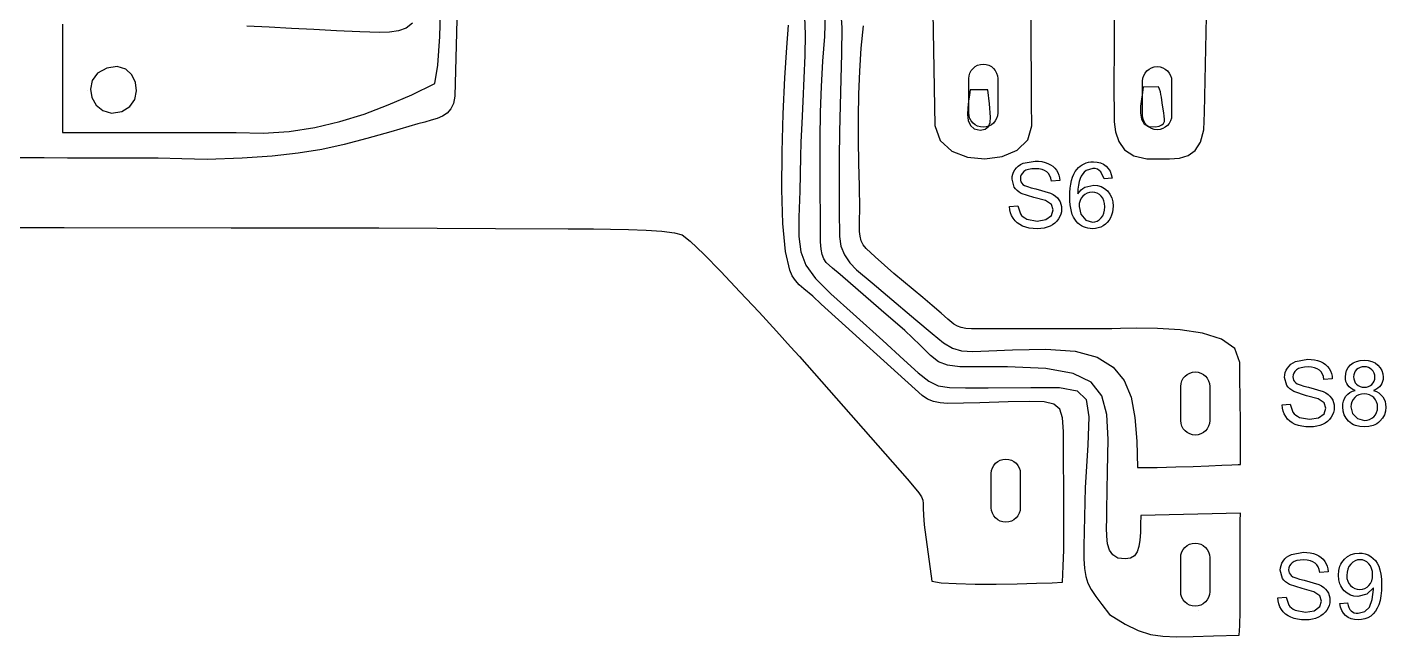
# Model space of a CAD drawing. Extents: x -90 to 90, y -127 to 123.
# Drawn here: x 25.6 to 90, y -127.2 to -98.3 of the extents above; entities that cross this region are included whole.
import ezdxf

# ---------------------------------------------------------------- set-up
doc = ezdxf.new("R2010")
doc.units = 0
doc.layers.add('CAPA_1', color=7, linetype='CONTINUOUS')

msp = doc.modelspace()

# ---------------------------------------------------------------- linework, layer by layer
at = {"layer": 'CAPA_1', "color": 30}
for points in [[(46.1662, -89.4638), (45.8538, -101.5684), (45.7869, -101.9078), (45.663, -102.1688), (45.4888, -102.3656), (45.271, -102.5124), (45.0162, -102.6232), (44.7312, -102.7122), (44.4227, -102.7936), (44.0974, -102.8815), (42.8178, -103.2535), (41.6739, -103.5786), (40.6022, -103.8571), (39.5392, -104.0896), (38.4215, -104.2764), (37.1854, -104.4181), (35.7676, -104.5151), (34.1045, -104.5679), (32.9103, -104.5351), (31.7756, -104.5153), (30.6828, -104.5052), (29.6145, -104.5015), (28.5532, -104.501), (27.4814, -104.5004), (26.3816, -104.4964), (25.2363, -104.4858)], [(19.0665, -107.7899), (27.3185, -107.7971), (35.2411, -107.8076), (42.2534, -107.8213), (47.7746, -107.8379), (51.2236, -107.857), (51.7322, -107.86), (52.4236, -107.8646), (53.2303, -107.8747), (54.0848, -107.8944), (54.9198, -107.9278), (55.6676, -107.9787), (56.2608, -108.0513), (56.6319, -108.1495), (57.0133, -108.4463), (57.6531, -109.0595), (58.4667, -109.8914), (59.3698, -110.8445), (60.278, -111.821), (61.1067, -112.7235), (61.7716, -113.4541), (62.1883, -113.9154), (67.3057, -119.7312), (67.635, -120.1249), (67.8524, -120.393), (67.9811, -120.5812), (68.0445, -120.7348), (68.0658, -120.8993), (68.0683, -121.1203), (68.0754, -121.4431), (68.1102, -121.9134), (68.465, -124.5754), (68.9141, -124.6513), (69.6319, -124.697), (70.5307, -124.7177), (71.5226, -124.7184), (72.5198, -124.7042), (73.4344, -124.68), (74.1786, -124.6511), (74.6645, -124.6223), (74.6645, -124.6223), (74.7036, -123.8713), (74.7269, -123.0969), (74.7376, -122.3065), (74.7389, -121.5073), (74.7342, -120.7066), (74.7268, -119.9116), (74.7199, -119.1298), (74.7168, -118.3684), (74.7131, -117.4712), (74.6692, -116.8354), (74.5348, -116.4181), (74.2601, -116.1765), (73.7948, -116.0677), (73.0891, -116.0489), (72.0928, -116.0774), (70.7558, -116.1101), (69.9757, -116.1389), (69.2198, -116.1484), (68.8692, -116.1196), (68.5466, -116.0546), (68.2591, -115.9428), (68.0141, -115.7738), (63.2259, -111.4426), (62.8333, -111.0625), (62.3989, -110.7105), (62.184, -110.5198), (62.0031, -110.3131), (61.8529, -110.084), (61.7299, -109.8263), (61.5258, -108.9375), (61.4085, -107.6136), (61.3627, -105.9914), (61.3734, -104.2077), (61.4254, -102.3993), (61.5036, -100.7031), (61.5928, -99.2558), (61.6779, -98.1944)]]:
    msp.add_lwpolyline(points, dxfattribs=at)
at = {"layer": 'CAPA_1', "color": 3}
for points in [[(68.4422, -93.086), (68.6189, -102.9584), (68.6189, -102.9584), (68.8711, -103.6728), (69.4182, -104.1705), (70.1587, -104.4581), (70.991, -104.5423), (71.8136, -104.4296), (72.5252, -104.1268), (73.0241, -103.6404), (73.2089, -102.977), (73.2004, -101.8965), (73.1912, -100.62), (73.1825, -99.2087), (73.1755, -97.7242)], [(77.1388, -95.324), (77.1218, -98.5938), (77.1057, -101.6933), (77.1176, -101.9645), (77.112, -102.3447), (77.1239, -102.7916), (77.1884, -103.2625), (77.3407, -103.7148), (77.6157, -104.106), (78.0485, -104.3935), (78.6742, -104.5347), (79.2195, -104.5383), (79.7365, -104.54), (80.2101, -104.501), (80.6251, -104.3826), (80.9662, -104.1457), (81.2183, -103.7516), (81.3663, -103.1615), (81.3948, -102.3365), (81.5327, -96.2453)]]:
    msp.add_lwpolyline(points, dxfattribs=at)
at = {"layer": 'CAPA_1'}
for points in [[(77.1388, -95.324), (77.1218, -98.5938), (77.1057, -101.6933), (77.1176, -101.9645), (77.112, -102.3447), (77.1239, -102.7916), (77.1884, -103.2625), (77.3407, -103.7148), (77.6157, -104.106), (78.0485, -104.3935), (78.6742, -104.5347), (79.2195, -104.5383), (79.7365, -104.54), (80.2101, -104.501), (80.6251, -104.3826), (80.9662, -104.1457), (81.2183, -103.7516), (81.3663, -103.1615), (81.3948, -102.3365), (81.5327, -96.2453)], [(68.6189, -102.9584), (68.8711, -103.6728), (69.4182, -104.1705), (70.1587, -104.4581), (70.991, -104.5423), (71.8136, -104.4296), (72.5252, -104.1268), (73.0241, -103.6404), (73.2089, -102.977), (73.2004, -101.8965), (73.1912, -100.62), (73.1825, -99.2087), (73.1755, -97.7242)]]:
    msp.add_lwpolyline(points, dxfattribs=at)
at = {"layer": 'CAPA_1', "color": 2}
for points in [[(27.2406, -98.1571), (27.2418, -103.297), (35.4739, -103.2911), (36.7561, -103.3267), (38.0013, -103.244), (39.2134, -103.0555), (40.396, -102.7739), (41.553, -102.4121), (42.6881, -101.9825), (43.8051, -101.498), (44.9078, -100.9712), (45.0472, -100.0981), (45.1388, -98.7398), (45.1907, -97.0604)], [(43.8456, -98.1074), (43.549, -98.336), (43.18, -98.4707), (42.7565, -98.5333), (42.2964, -98.5457), (41.8176, -98.5297), (41.338, -98.5072), (40.2457, -98.4595), (39.1715, -98.4051), (38.1088, -98.3481), (37.0511, -98.2925), (35.9918, -98.2422)]]:
    msp.add_lwpolyline(points, dxfattribs=at)
at = {"layer": 'CAPA_1', "color": 29}
msp.add_lwpolyline([(64.1111, -96.9321), (64.2062, -98.3207), (64.18, -99.5337), (64.1515, -100.7631), (64.1237, -102.0042), (64.0993, -103.2523), (64.0813, -104.5027), (64.0725, -105.7509), (64.0757, -106.9922), (64.0938, -108.2219), (64.1629, -108.6843), (64.3352, -109.0967), (64.5898, -109.4683), (64.9059, -109.8084), (65.6391, -110.4308), (66.3679, -111.038), (67.7063, -112.1778), (68.4824, -112.8278), (69.0244, -113.2628), (69.449, -113.5225), (69.8724, -113.6463), (70.4113, -113.6739), (71.1821, -113.6448), (72.3011, -113.5987), (73.885, -113.5751), (75.2725, -113.6715), (76.3203, -113.9547), (77.0776, -114.4178), (77.5936, -115.054), (77.9176, -115.8563), (78.0987, -116.8179), (78.1862, -117.9319), (78.2292, -119.1914), (79.1552, -119.1786), (80.0436, -119.1586), (80.8679, -119.1341), (81.6016, -119.1079), (82.2184, -119.0828), (82.6916, -119.0615), (82.995, -119.0466), (83.102, -119.0411), (83.1076, -118.2187), (83.1075, -117.4833), (83.1033, -116.8225), (83.0964, -116.2237), (83.0884, -115.6746), (83.0809, -115.1626), (83.0752, -114.6754), (83.0729, -114.2005), (82.839, -113.5471), (82.2087, -113.0943), (81.3054, -112.8067), (80.2522, -112.6486), (79.1723, -112.5845), (78.1891, -112.5789), (77.4256, -112.5963), (77.0052, -112.6011), (70.3565, -112.6108), (70.0905, -112.5906), (69.8696, -112.5446), (69.6836, -112.4752), (69.5225, -112.3851), (69.2338, -112.1529), (68.922, -111.8688), (68.4869, -111.4979), (68.0397, -111.1243), (67.5849, -110.7473), (67.1272, -110.3663), (66.6711, -109.9808), (66.2214, -109.5902), (65.7826, -109.1938), (65.3594, -108.7911), (65.2181, -108.6174), (65.1238, -108.4257), (65.0677, -108.2161), (65.0409, -107.9891), (65.04, -107.4836), (65.0505, -106.9116), (65.034, -105.8385), (65.0149, -104.7523), (65, -103.6577), (64.9963, -102.5597), (65.0105, -101.4632), (65.0496, -100.373), (65.1205, -99.294), (65.23, -98.2312)], dxfattribs=at)
at = {"layer": 'CAPA_1', "color": 242}
msp.add_lwpolyline([(62.4327, -97.8035), (62.4586, -98.6396), (62.4454, -99.6355), (62.4058, -100.7177), (62.3528, -101.8125), (62.2992, -102.8465), (62.258, -103.7462), (62.2421, -104.4379), (62.2161, -106.0719), (62.1704, -107.3026), (62.1631, -108.2312), (62.2522, -108.9592), (62.4959, -109.5878), (62.9521, -110.2186), (63.679, -110.9527), (64.7347, -111.8916), (66.1526, -113.155), (67.1376, -114.0727), (67.8181, -114.7), (68.3225, -115.0918), (68.7792, -115.3034), (69.3164, -115.3897), (70.0627, -115.406), (71.1464, -115.4072), (73.1608, -115.394), (74.5285, -115.3958), (75.3662, -115.5411), (75.7903, -115.9587), (75.9171, -116.7772), (75.8631, -118.1253), (75.7449, -120.1317), (75.6788, -122.925), (75.6859, -123.5137), (75.7144, -123.9773), (75.7743, -124.3521), (75.8757, -124.6743), (76.0285, -124.9803), (76.2427, -125.3062), (76.5285, -125.6885), (76.8957, -126.1633), (77.6337, -126.6126), (78.2618, -126.9176), (78.8395, -127.1037), (79.426, -127.1965), (80.0809, -127.2214), (80.8634, -127.2041), (81.8329, -127.17), (83.0488, -127.1446), (83.08, -126.7047), (83.0955, -126.001), (83.0997, -125.125), (83.097, -124.168), (83.0918, -123.2212), (83.0884, -122.376), (83.0913, -121.7237), (83.1048, -121.3557), (78.3757, -121.4591), (78.3719, -121.8823), (78.3647, -122.274), (78.343, -122.6265), (78.2963, -122.932), (78.2136, -123.1824), (78.0842, -123.37), (77.8973, -123.4869), (77.6421, -123.5252), (77.6421, -123.5252), (77.2985, -123.4818), (77.056, -123.336), (76.8976, -123.1036), (76.8065, -122.8007), (76.7655, -122.4429), (76.7577, -122.0463), (76.7663, -121.6267), (76.7742, -121.2), (76.8091, -119.353), (76.8383, -117.8555), (76.7754, -116.6753), (76.5341, -115.7805), (76.028, -115.139), (75.1708, -114.7188), (73.8761, -114.4878), (72.0576, -114.414), (70.7076, -114.4161), (69.8062, -114.4039), (69.215, -114.3361), (68.7958, -114.1716), (68.4102, -113.869), (67.92, -113.3871), (67.1869, -112.6846), (66.0725, -111.7202), (64.1199, -110.0307), (63.7571, -109.73), (63.4678, -109.4556), (63.3577, -109.289), (63.2743, -109.0818), (63.2204, -108.8184), (63.1987, -108.483), (63.1843, -107.2844), (63.1732, -106.06), (63.1693, -104.8198), (63.1765, -103.574), (63.1988, -102.3325), (63.2401, -101.1055), (63.3044, -99.903), (63.3956, -98.7351), (63.431, -97.6502)], dxfattribs=at)
at = {"layer": 'CAPA_1', "color": 7}
for points in [[(29.3441, -100.2341), (28.9085, -100.4803), (28.6579, -100.8275), (28.5748, -101.2267), (28.6418, -101.6291), (28.8412, -101.9858), (29.1557, -102.2477), (29.5677, -102.3661), (30.0598, -102.292), (30.4437, -102.0576), (30.6737, -101.7169), (30.759, -101.3197), (30.7091, -100.916), (30.5332, -100.5556), (30.2409, -100.2886), (29.8414, -100.1648), (29.3441, -100.2341)], [(70.9101, -100.046), (70.9101, -100.046), (71.0483, -100.06), (71.1771, -100.1003), (71.2939, -100.1638), (71.3958, -100.248), (71.48, -100.3499), (71.5435, -100.4667), (71.5838, -100.5955), (71.5978, -100.7337), (71.5978, -102.3548), (71.5838, -102.493), (71.5435, -102.6218), (71.48, -102.7386), (71.3958, -102.8405), (71.2939, -102.9247), (71.1771, -102.9882), (71.0483, -103.0285), (70.9101, -103.0425), (70.9101, -103.0425), (70.7719, -103.0285), (70.6431, -102.9882), (70.5263, -102.9247), (70.4244, -102.8405), (70.3402, -102.7386), (70.2767, -102.6218), (70.2364, -102.493), (70.2224, -102.3548), (70.2224, -100.7337), (70.2364, -100.5955), (70.2767, -100.4667), (70.3402, -100.3499), (70.4244, -100.248), (70.5263, -100.1638), (70.6431, -100.1003), (70.7719, -100.06), (70.9101, -100.046)], [(79.1567, -100.1639), (79.1567, -100.1639), (79.2949, -100.1779), (79.4237, -100.2182), (79.5405, -100.2817), (79.6424, -100.3659), (79.7266, -100.4678), (79.7901, -100.5846), (79.8304, -100.7134), (79.8444, -100.8516), (79.8444, -102.4727), (79.8304, -102.6109), (79.7901, -102.7397), (79.7266, -102.8565), (79.6424, -102.9584), (79.5405, -103.0426), (79.4237, -103.1061), (79.2949, -103.1464), (79.1567, -103.1604), (79.1567, -103.1604), (79.0185, -103.1464), (78.8897, -103.1061), (78.7729, -103.0426), (78.671, -102.9584), (78.5868, -102.8565), (78.5233, -102.7397), (78.483, -102.6109), (78.469, -102.4727), (78.469, -100.8516), (78.483, -100.7134), (78.5233, -100.5846), (78.5868, -100.4678), (78.671, -100.3659), (78.7729, -100.2817), (78.8897, -100.2182), (79.0185, -100.1779), (79.1567, -100.1639)], [(78.4915, -101.1325), (78.4551, -101.3983), (78.4094, -101.711), (78.3747, -102.043), (78.3714, -102.3666), (78.4198, -102.6539), (78.5403, -102.8773), (78.7531, -103.009), (79.0788, -103.0214), (79.2595, -102.9829), (79.3846, -102.9282), (79.4625, -102.8557), (79.5015, -102.7642), (79.51, -102.6522), (79.4963, -102.5185), (79.4687, -102.3615), (79.4355, -102.18), (79.393, -101.8757), (79.3604, -101.6105), (79.3395, -101.4862), (79.3112, -101.3641), (79.2721, -101.2415), (79.2188, -101.1159), (78.4915, -101.1325)], [(70.2907, -101.2638), (70.2554, -101.5089), (70.2105, -101.8009), (70.1742, -102.1157), (70.1647, -102.4288), (70.2002, -102.716), (70.2988, -102.9532), (70.4788, -103.1159), (70.7583, -103.1799), (71.0044, -103.138), (71.158, -103.0104), (71.2366, -102.8118), (71.2581, -102.557), (71.2005, -101.9375), (71.1269, -101.2698), (70.2907, -101.2638)], [(80.9665, -114.6507), (80.9665, -114.6507), (81.1047, -114.6647), (81.2335, -114.705), (81.3503, -114.7685), (81.4522, -114.8527), (81.5364, -114.9546), (81.5999, -115.0714), (81.6402, -115.2002), (81.6542, -115.3384), (81.6542, -116.9595), (81.6402, -117.0977), (81.5999, -117.2265), (81.5364, -117.3433), (81.4522, -117.4452), (81.3503, -117.5294), (81.2335, -117.5929), (81.1047, -117.6332), (80.9665, -117.6472), (80.9665, -117.6472), (80.8283, -117.6332), (80.6995, -117.5929), (80.5827, -117.5294), (80.4808, -117.4452), (80.3966, -117.3433), (80.3331, -117.2265), (80.2928, -117.0977), (80.2788, -116.9595), (80.2788, -115.3384), (80.2928, -115.2002), (80.3331, -115.0714), (80.3966, -114.9546), (80.4808, -114.8527), (80.5827, -114.7685), (80.6995, -114.705), (80.8283, -114.6647), (80.9665, -114.6507)], [(71.9796, -118.7848), (71.9796, -118.7848), (72.1178, -118.7988), (72.2466, -118.8391), (72.3634, -118.9026), (72.4653, -118.9868), (72.5495, -119.0887), (72.613, -119.2055), (72.6533, -119.3343), (72.6673, -119.4725), (72.6673, -121.0936), (72.6533, -121.2318), (72.613, -121.3606), (72.5495, -121.4774), (72.4653, -121.5793), (72.3634, -121.6635), (72.2466, -121.727), (72.1178, -121.7673), (71.9796, -121.7813), (71.9796, -121.7813), (71.8414, -121.7673), (71.7126, -121.727), (71.5958, -121.6635), (71.4939, -121.5793), (71.4097, -121.4774), (71.3462, -121.3606), (71.3059, -121.2318), (71.2919, -121.0936), (71.2919, -119.4725), (71.3059, -119.3343), (71.3462, -119.2055), (71.4097, -119.0887), (71.4939, -118.9868), (71.5958, -118.9026), (71.7126, -118.8391), (71.8414, -118.7988), (71.9796, -118.7848)], [(80.9607, -122.7726), (80.9607, -122.7726), (81.0989, -122.7866), (81.2277, -122.8269), (81.3445, -122.8904), (81.4464, -122.9746), (81.5306, -123.0765), (81.5941, -123.1933), (81.6344, -123.3221), (81.6484, -123.4603), (81.6484, -125.0814), (81.6344, -125.2196), (81.5941, -125.3484), (81.5306, -125.4652), (81.4464, -125.5671), (81.3445, -125.6513), (81.2277, -125.7148), (81.0989, -125.7551), (80.9607, -125.7691), (80.9607, -125.7691), (80.8225, -125.7551), (80.6937, -125.7148), (80.5769, -125.6513), (80.475, -125.5671), (80.3908, -125.4652), (80.3273, -125.3484), (80.287, -125.2196), (80.273, -125.0814), (80.273, -123.4603), (80.287, -123.3221), (80.3273, -123.1933), (80.3908, -123.0765), (80.475, -122.9746), (80.5769, -122.8904), (80.6937, -122.8269), (80.8225, -122.7866), (80.9607, -122.7726)]]:
    msp.add_lwpolyline(points, close=True, dxfattribs=at)
at = {"layer": 'CAPA_1', "color": 2}
msp.add_lwpolyline([(28.4484, -101.3133), (28.4484, -101.3133)], close=True, dxfattribs=at)
at = {"layer": 'CAPA_1'}
for points in [[(72.1567, -106.804), (72.5429, -106.7693), (72.671, -107.1541), (72.7283, -107.2254), (72.7995, -107.2897), (72.8846, -107.3469), (72.9834, -107.3971), (73.46, -107.4896), (73.8752, -107.4195), (74.1428, -107.2264), (74.2311, -106.9602), (74.1464, -106.7056), (73.8665, -106.5226), (73.3132, -106.3715), (72.7136, -106.1776), (72.6096, -106.1155), (72.5199, -106.0464), (72.4444, -105.9704), (72.3831, -105.8876), (72.2739, -105.5007), (72.2823, -105.3845), (72.3074, -105.2723), (72.3492, -105.1642), (72.4077, -105.0602), (72.4821, -104.9639), (72.5717, -104.88), (72.6768, -104.8085), (72.7975, -104.7492), (73.3675, -104.6429), (73.535, -104.6498), (73.6923, -104.6707), (73.8395, -104.7055), (73.9765, -104.7543), (74.1007, -104.8162), (74.2097, -104.8915), (74.3036, -104.98), (74.3822, -105.0819), (74.445, -105.1935), (74.4914, -105.3123), (74.5213, -105.4384), (74.5348, -105.5715), (74.1399, -105.6019), (74.1147, -105.4639), (74.0705, -105.3438), (74.0073, -105.2417), (73.9251, -105.1578), (73.8225, -105.0919), (73.6979, -105.0449), (73.5516, -105.0168), (73.3834, -105.0074), (73.2094, -105.0159), (73.0607, -105.0416), (72.9374, -105.0843), (72.8395, -105.1441), (72.7649, -105.216), (72.7116, -105.2949), (72.6795, -105.3809), (72.6688, -105.4739), (72.6764, -105.5538), (72.6991, -105.6263), (72.7368, -105.6916), (72.7896, -105.7495), (72.873, -105.8037), (73.004, -105.8588), (73.1828, -105.9146), (73.4094, -105.9708), (74.0972, -106.169), (74.2236, -106.2354), (74.3325, -106.3102), (74.4237, -106.3933), (74.4972, -106.485), (74.5536, -106.5841), (74.5939, -106.6906), (74.618, -106.8044), (74.626, -106.9255), (74.6172, -107.0477), (74.5906, -107.1661), (74.5463, -107.2808), (74.4842, -107.392), (74.4055, -107.4955), (74.3115, -107.5868), (74.2021, -107.6658), (74.077, -107.7327), (73.94, -107.7859), (73.7948, -107.8238), (73.6411, -107.8466), (73.4789, -107.8542), (73.2769, -107.8465), (73.0921, -107.8233), (72.9244, -107.7849), (72.7737, -107.7312), (72.6388, -107.6622), (72.5196, -107.5776), (72.4159, -107.4774), (72.3274, -107.3616), (72.2558, -107.2344), (72.2035, -107.0991), (72.1706, -106.9556), (72.1567, -106.804)], [(72.1567, -106.804), (72.5429, -106.7693), (72.671, -107.1541), (72.7283, -107.2254), (72.7995, -107.2897), (72.8846, -107.3469), (72.9834, -107.3971), (73.46, -107.4896), (73.8752, -107.4195), (74.1428, -107.2264), (74.2311, -106.9602), (74.1464, -106.7056), (73.8665, -106.5226), (73.3132, -106.3715), (72.7136, -106.1776), (72.6096, -106.1155), (72.5199, -106.0464), (72.4444, -105.9704), (72.3831, -105.8876), (72.2739, -105.5007), (72.2823, -105.3845), (72.3074, -105.2723), (72.3492, -105.1642), (72.4077, -105.0602), (72.4821, -104.9639), (72.5717, -104.88), (72.6768, -104.8085), (72.7975, -104.7492), (73.3675, -104.6429), (73.535, -104.6498), (73.6923, -104.6707), (73.8395, -104.7055), (73.9765, -104.7543), (74.1007, -104.8162), (74.2097, -104.8915), (74.3036, -104.98), (74.3822, -105.0819), (74.445, -105.1935), (74.4914, -105.3123), (74.5213, -105.4384), (74.5348, -105.5715), (74.1399, -105.6019), (74.1147, -105.4639), (74.0705, -105.3438), (74.0073, -105.2417), (73.9251, -105.1578), (73.8225, -105.0919), (73.6979, -105.0449), (73.5516, -105.0168), (73.3834, -105.0074), (73.2094, -105.0159), (73.0607, -105.0416), (72.9374, -105.0843), (72.8395, -105.1441), (72.7649, -105.216), (72.7116, -105.2949), (72.6795, -105.3809), (72.6688, -105.4739), (72.6764, -105.5538), (72.6991, -105.6263), (72.7368, -105.6916), (72.7896, -105.7495), (72.873, -105.8037), (73.004, -105.8588), (73.1828, -105.9146), (73.4094, -105.9708), (74.0972, -106.169), (74.2236, -106.2354), (74.3325, -106.3102), (74.4237, -106.3933), (74.4972, -106.485), (74.5536, -106.5841), (74.5939, -106.6906), (74.618, -106.8044), (74.626, -106.9255), (74.6172, -107.0477), (74.5906, -107.1661), (74.5463, -107.2808), (74.4842, -107.392), (74.4055, -107.4955), (74.3115, -107.5868), (74.2021, -107.6658), (74.077, -107.7327), (73.94, -107.7859), (73.7948, -107.8238), (73.6411, -107.8466), (73.4789, -107.8542), (73.2769, -107.8465), (73.0921, -107.8233), (72.9244, -107.7849), (72.7737, -107.7312), (72.6388, -107.6622), (72.5196, -107.5776), (72.4159, -107.4774), (72.3274, -107.3616), (72.2558, -107.2344), (72.2035, -107.0991), (72.1706, -106.9556), (72.1567, -106.804)], [(77.0171, -105.4544), (76.6395, -105.4848), (76.4941, -105.1578), (76.4119, -105.0862), (76.3206, -105.0352), (76.2202, -105.0046), (76.1108, -104.9944), (75.7868, -105.0964), (75.7016, -105.1695), (75.6259, -105.2576), (75.5596, -105.3607), (75.5025, -105.479), (75.4567, -105.6187), (75.4233, -105.7849), (75.4025, -105.9778), (75.3941, -106.1972), (75.4669, -106.0992), (75.5475, -106.0146), (75.6358, -105.9435), (75.7318, -105.8862), (76.1499, -105.7842), (76.3338, -105.8018), (76.5036, -105.8546), (76.6592, -105.9425), (76.8008, -106.0655), (76.9181, -106.2162), (77.002, -106.3874), (77.0523, -106.5792), (77.0691, -106.7917), (77.0612, -106.9355), (77.0377, -107.074), (76.9984, -107.2073), (76.9433, -107.3356), (76.8741, -107.454), (76.7933, -107.5576), (76.7007, -107.6463), (76.5961, -107.7204), (76.4822, -107.7788), (76.3608, -107.8206), (76.2319, -107.8458), (76.0956, -107.8542), (75.9793, -107.8487), (75.8683, -107.8322), (75.7629, -107.8048), (75.6629, -107.7664), (75.5683, -107.7171), (75.4792, -107.6568), (75.3956, -107.5855), (75.3174, -107.5034), (75.2469, -107.4087), (75.1858, -107.2997), (75.1341, -107.1766), (75.0918, -107.0392), (75.0589, -106.8876), (75.0353, -106.7218), (75.0212, -106.5418), (75.0165, -106.3476), (75.0217, -106.1301), (75.0374, -105.928), (75.0635, -105.7412), (75.1, -105.5698), (75.1469, -105.4137), (75.2042, -105.273), (75.2718, -105.1477), (75.3499, -105.0378), (75.4258, -104.9544), (75.5079, -104.8821), (75.5964, -104.8209), (75.6913, -104.7709), (75.7924, -104.7319), (75.8999, -104.7041), (76.0138, -104.6875), (76.134, -104.6819), (76.3092, -104.6948), (76.4679, -104.7333), (76.6102, -104.7975), (76.7357, -104.8873), (76.8412, -104.9996), (76.9233, -105.1315), (76.982, -105.2831), (77.0171, -105.4544)], [(77.0171, -105.4544), (76.6395, -105.4848), (76.4941, -105.1578), (76.4119, -105.0862), (76.3206, -105.0352), (76.2202, -105.0046), (76.1108, -104.9944), (75.7868, -105.0964), (75.7016, -105.1695), (75.6259, -105.2576), (75.5596, -105.3607), (75.5025, -105.479), (75.4567, -105.6187), (75.4233, -105.7849), (75.4025, -105.9778), (75.3941, -106.1972), (75.4669, -106.0992), (75.5475, -106.0146), (75.6358, -105.9435), (75.7318, -105.8862), (76.1499, -105.7842), (76.3338, -105.8018), (76.5036, -105.8546), (76.6592, -105.9425), (76.8008, -106.0655), (76.9181, -106.2162), (77.002, -106.3874), (77.0523, -106.5792), (77.0691, -106.7917), (77.0612, -106.9355), (77.0377, -107.074), (76.9984, -107.2073), (76.9433, -107.3356), (76.8741, -107.454), (76.7933, -107.5576), (76.7007, -107.6463), (76.5961, -107.7204), (76.4822, -107.7788), (76.3608, -107.8206), (76.2319, -107.8458), (76.0956, -107.8542), (75.9793, -107.8487), (75.8683, -107.8322), (75.7629, -107.8048), (75.6629, -107.7664), (75.5683, -107.7171), (75.4792, -107.6568), (75.3956, -107.5855), (75.3174, -107.5034), (75.2469, -107.4087), (75.1858, -107.2997), (75.1341, -107.1766), (75.0918, -107.0392), (75.0589, -106.8876), (75.0353, -106.7218), (75.0212, -106.5418), (75.0165, -106.3476), (75.0217, -106.1301), (75.0374, -105.928), (75.0635, -105.7412), (75.1, -105.5698), (75.1469, -105.4137), (75.2042, -105.273), (75.2718, -105.1477), (75.3499, -105.0378), (75.4258, -104.9544), (75.5079, -104.8821), (75.5964, -104.8209), (75.6913, -104.7709), (75.7924, -104.7319), (75.8999, -104.7041), (76.0138, -104.6875), (76.134, -104.6819), (76.3092, -104.6948), (76.4679, -104.7333), (76.6102, -104.7975), (76.7357, -104.8873), (76.8412, -104.9996), (76.9233, -105.1315), (76.982, -105.2831), (77.0171, -105.4544)], [(75.4548, -106.7953), (75.5387, -107.1729), (75.7716, -107.447), (76.0891, -107.5417), (76.2067, -107.5295), (76.3153, -107.4929), (76.415, -107.4318), (76.5057, -107.3464), (76.5812, -107.2401), (76.6353, -107.1164), (76.6678, -106.9751), (76.6786, -106.8163), (76.6679, -106.6637), (76.6358, -106.5283), (76.5825, -106.4099), (76.5079, -106.3086), (76.4169, -106.2274), (76.3142, -106.1693), (76.1999, -106.1344), (76.0739, -106.1227), (75.9496, -106.1344), (75.8349, -106.1693), (75.73, -106.2274), (75.6349, -106.3086), (75.5561, -106.4085), (75.4998, -106.5229), (75.4661, -106.6518), (75.4548, -106.7953)], [(75.4548, -106.7953), (75.5387, -107.1729), (75.7716, -107.447), (76.0891, -107.5417), (76.2067, -107.5295), (76.3153, -107.4929), (76.415, -107.4318), (76.5057, -107.3464), (76.5812, -107.2401), (76.6353, -107.1164), (76.6678, -106.9751), (76.6786, -106.8163), (76.6679, -106.6637), (76.6358, -106.5283), (76.5825, -106.4099), (76.5079, -106.3086), (76.4169, -106.2274), (76.3142, -106.1693), (76.1999, -106.1344), (76.0739, -106.1227), (75.9496, -106.1344), (75.8349, -106.1693), (75.73, -106.2274), (75.6349, -106.3086), (75.5561, -106.4085), (75.4998, -106.5229), (75.4661, -106.6518), (75.4548, -106.7953)], [(85.085, -116.2127), (85.4712, -116.178), (85.5993, -116.5628), (85.6566, -116.6341), (85.7278, -116.6984), (85.8129, -116.7556), (85.9117, -116.8058), (86.3883, -116.8983), (86.8035, -116.8282), (87.0711, -116.6351), (87.1594, -116.3689), (87.0747, -116.1143), (86.7948, -115.9313), (86.2415, -115.7802), (85.6419, -115.5863), (85.5379, -115.5242), (85.4482, -115.4551), (85.3727, -115.3791), (85.3114, -115.2963), (85.2022, -114.9094), (85.2106, -114.7932), (85.2357, -114.681), (85.2775, -114.5729), (85.336, -114.4689), (85.4104, -114.3726), (85.5, -114.2887), (85.6051, -114.2172), (85.7258, -114.1579), (86.2958, -114.0516), (86.4633, -114.0585), (86.6206, -114.0794), (86.7678, -114.1142), (86.9048, -114.163), (87.029, -114.2249), (87.138, -114.3002), (87.2319, -114.3887), (87.3105, -114.4906), (87.3733, -114.6022), (87.4197, -114.721), (87.4496, -114.8471), (87.4631, -114.9802), (87.0682, -115.0106), (87.043, -114.8726), (86.9988, -114.7525), (86.9356, -114.6504), (86.8534, -114.5665), (86.7508, -114.5006), (86.6262, -114.4536), (86.4799, -114.4255), (86.3117, -114.4161), (86.1377, -114.4246), (85.989, -114.4503), (85.8657, -114.493), (85.7678, -114.5528), (85.6932, -114.6247), (85.6399, -114.7036), (85.6078, -114.7896), (85.5971, -114.8826), (85.6047, -114.9625), (85.6274, -115.035), (85.6651, -115.1003), (85.7179, -115.1582), (85.8013, -115.2124), (85.9323, -115.2675), (86.1111, -115.3233), (86.3377, -115.3795), (87.0255, -115.5777), (87.1519, -115.6441), (87.2608, -115.7189), (87.352, -115.802), (87.4255, -115.8937), (87.4819, -115.9928), (87.5222, -116.0993), (87.5463, -116.2131), (87.5543, -116.3342), (87.5455, -116.4564), (87.5189, -116.5748), (87.4746, -116.6895), (87.4125, -116.8007), (87.3338, -116.9042), (87.2398, -116.9955), (87.1304, -117.0745), (87.0053, -117.1414), (86.8683, -117.1946), (86.7231, -117.2325), (86.5694, -117.2553), (86.4072, -117.2629), (86.2052, -117.2552), (86.0204, -117.232), (85.8527, -117.1936), (85.702, -117.1399), (85.5671, -117.0709), (85.4479, -116.9863), (85.3442, -116.8861), (85.2557, -116.7703), (85.1841, -116.6431), (85.1318, -116.5078), (85.0989, -116.3643), (85.085, -116.2127)], [(88.5502, -115.5263), (88.4391, -115.4782), (88.3434, -115.4207), (88.263, -115.354), (88.1979, -115.2782), (88.148, -115.1935), (88.1123, -115.1009), (88.0909, -115.0004), (88.0837, -114.892), (88.0989, -114.7291), (88.1445, -114.5799), (88.2204, -114.4443), (88.3267, -114.3221), (88.4587, -114.2209), (88.6106, -114.1486), (88.7826, -114.1051), (88.9747, -114.0906), (89.1678, -114.1054), (89.3413, -114.1498), (89.4949, -114.2237), (89.6286, -114.3271), (89.7368, -114.4518), (89.8141, -114.5892), (89.8604, -114.7396), (89.8759, -114.9029), (89.8689, -115.0074), (89.8477, -115.105), (89.8125, -115.1956), (89.7631, -115.279), (89.6994, -115.3547), (89.6209, -115.4211), (89.5276, -115.4783), (89.4195, -115.5263), (89.5536, -115.58), (89.6704, -115.648), (89.7701, -115.7303), (89.8528, -115.8272), (89.9179, -115.9358), (89.9645, -116.0545), (89.9925, -116.1834), (90.0018, -116.3226), (89.9842, -116.5137), (89.9314, -116.6889), (89.8434, -116.8482), (89.7204, -116.9917), (89.6471, -117.0553), (89.5684, -117.1104), (89.4841, -117.157), (89.3943, -117.1951), (89.1981, -117.246), (88.9798, -117.2629), (88.7615, -117.2459), (88.5653, -117.195), (88.4755, -117.1568), (88.3912, -117.11), (88.3125, -117.0547), (88.2392, -116.9909), (88.1162, -116.8464), (88.0282, -116.685), (87.9754, -116.5068), (87.9578, -116.3118), (87.9674, -116.1666), (87.9963, -116.0336), (88.0445, -115.913), (88.1119, -115.8048), (88.1971, -115.7105), (88.2985, -115.6327), (88.4162, -115.5713), (88.5502, -115.5263)], [(88.4742, -114.8783), (88.483, -114.9838), (88.5094, -115.0791), (88.5532, -115.1642), (88.6145, -115.2392), (88.6905, -115.3005), (88.7774, -115.3443), (88.8752, -115.3707), (88.9841, -115.3795), (89.0901, -115.3708), (89.1856, -115.3448), (89.2708, -115.3014), (89.3458, -115.2406), (89.407, -115.1672), (89.4506, -115.086), (89.4767, -114.9969), (89.4854, -114.9), (89.4764, -114.7989), (89.4495, -114.7063), (89.4045, -114.6221), (89.3414, -114.5463), (89.2651, -114.4836), (89.1794, -114.4389), (89.0842, -114.412), (88.9798, -114.4031), (88.8746, -114.4119), (88.779, -114.4383), (88.6931, -114.4821), (88.6167, -114.5434), (88.5545, -114.6168), (88.5099, -114.697), (88.4831, -114.7842), (88.4742, -114.8783)], [(88.3484, -116.3147), (88.4243, -116.6307), (88.6543, -116.8665), (88.9827, -116.9504), (89.1142, -116.9394), (89.2334, -116.9065), (89.3402, -116.8516), (89.4347, -116.7747), (89.512, -116.6808), (89.5672, -116.5751), (89.6002, -116.4573), (89.6112, -116.3277), (89.5998, -116.1959), (89.5658, -116.076), (89.509, -115.968), (89.4297, -115.872), (89.3326, -115.7932), (89.2236, -115.737), (89.1029, -115.7032), (88.9704, -115.6919), (88.8409, -115.703), (88.7234, -115.7364), (88.6179, -115.792), (88.5241, -115.8699), (88.4472, -115.9644), (88.3923, -116.07), (88.3594, -116.1868), (88.3484, -116.3147)], [(84.8816, -125.3668), (85.2678, -125.3321), (85.3959, -125.7169), (85.4532, -125.7882), (85.5244, -125.8525), (85.6095, -125.9097), (85.7083, -125.9599), (86.1849, -126.0524), (86.6001, -125.9823), (86.8677, -125.7892), (86.956, -125.523), (86.8713, -125.2684), (86.5914, -125.0854), (86.0381, -124.9343), (85.4385, -124.7404), (85.3345, -124.6783), (85.2448, -124.6092), (85.1693, -124.5332), (85.108, -124.4504), (84.9988, -124.0635), (85.0072, -123.9473), (85.0323, -123.8351), (85.0741, -123.727), (85.1326, -123.623), (85.207, -123.5267), (85.2966, -123.4428), (85.4017, -123.3713), (85.5224, -123.312), (86.0924, -123.2057), (86.2599, -123.2126), (86.4172, -123.2335), (86.5644, -123.2683), (86.7014, -123.3171), (86.8256, -123.379), (86.9346, -123.4543), (87.0285, -123.5428), (87.1071, -123.6447), (87.1699, -123.7563), (87.2163, -123.8751), (87.2462, -124.0012), (87.2597, -124.1343), (86.8648, -124.1647), (86.8396, -124.0267), (86.7954, -123.9066), (86.7322, -123.8045), (86.65, -123.7206), (86.5474, -123.6547), (86.4228, -123.6077), (86.2765, -123.5796), (86.1083, -123.5702), (85.9343, -123.5787), (85.7856, -123.6044), (85.6623, -123.6471), (85.5644, -123.7069), (85.4898, -123.7788), (85.4365, -123.8577), (85.4044, -123.9437), (85.3937, -124.0367), (85.4013, -124.1166), (85.424, -124.1891), (85.4617, -124.2544), (85.5145, -124.3123), (85.5979, -124.3665), (85.7289, -124.4216), (85.9077, -124.4774), (86.1343, -124.5336), (86.8221, -124.7318), (86.9485, -124.7982), (87.0574, -124.873), (87.1486, -124.9561), (87.2221, -125.0478), (87.2785, -125.1469), (87.3188, -125.2534), (87.3429, -125.3672), (87.3509, -125.4883), (87.3421, -125.6105), (87.3155, -125.7289), (87.2712, -125.8436), (87.2091, -125.9548), (87.1304, -126.0583), (87.0364, -126.1496), (86.927, -126.2286), (86.8019, -126.2955), (86.6649, -126.3487), (86.5197, -126.3866), (86.366, -126.4094), (86.2038, -126.417), (86.0018, -126.4093), (85.817, -126.3861), (85.6493, -126.3477), (85.4986, -126.294), (85.3637, -126.225), (85.2445, -126.1404), (85.1408, -126.0402), (85.0523, -125.9244), (84.9807, -125.7972), (84.9284, -125.6619), (84.8955, -125.5184), (84.8816, -125.3668)], [(87.8152, -125.6445), (88.1797, -125.6141), (88.2083, -125.7343), (88.2475, -125.8367), (88.2973, -125.9212), (88.3576, -125.9881), (88.4279, -126.0389), (88.5074, -126.0753), (88.5963, -126.0972), (88.6947, -126.1045), (89.0035, -126.0235), (89.2205, -125.808), (89.3615, -125.4442), (89.4187, -124.9777), (89.4165, -124.901), (89.1048, -125.1968), (88.6766, -125.3104), (88.4915, -125.2929), (88.3212, -125.2404), (88.1657, -125.153), (88.0249, -125.0305), (87.9626, -124.958), (87.9086, -124.8798), (87.8628, -124.7961), (87.8254, -124.7067), (87.7755, -124.5113), (87.7588, -124.2935), (87.7762, -124.0686), (87.8283, -123.8669), (87.8674, -123.7747), (87.9153, -123.6883), (87.9719, -123.6076), (88.0372, -123.5326), (88.1849, -123.4067), (88.3503, -123.3168), (88.5334, -123.2627), (88.7344, -123.2447), (88.8821, -123.2549), (89.0236, -123.2855), (89.1588, -123.3366), (89.2877, -123.4082), (89.4054, -123.4983), (89.5081, -123.6058), (89.5956, -123.7307), (89.6682, -123.8732), (89.7252, -124.041), (89.7659, -124.2426), (89.7903, -124.4779), (89.7984, -124.747), (89.7904, -125.0296), (89.7663, -125.2818), (89.726, -125.5037), (89.6696, -125.6952), (89.5971, -125.8613), (89.5087, -126.0062), (89.4046, -126.1298), (89.2849, -126.2325), (89.152, -126.3132), (89.0081, -126.3709), (88.8533, -126.4055), (88.6874, -126.417), (88.5135, -126.4044), (88.3564, -126.3665), (88.216, -126.3032), (88.0922, -126.2145), (87.9886, -126.1027), (87.9079, -125.9705), (87.85, -125.8177), (87.8152, -125.6445)], [(89.3731, -124.2739), (89.3622, -124.1185), (89.3297, -123.98), (89.2754, -123.8584), (89.1995, -123.7539), (89.1085, -123.6698), (89.0081, -123.6097), (88.8984, -123.5736), (88.7793, -123.5615), (88.6556, -123.5744), (88.5406, -123.6131), (88.4343, -123.6778), (88.3367, -123.7684), (88.2546, -123.8797), (88.1961, -124.0064), (88.161, -124.1485), (88.1493, -124.3058), (88.1604, -124.4469), (88.1937, -124.5742), (88.2491, -124.6875), (88.3265, -124.7867), (88.4209, -124.8678), (88.526, -124.9257), (88.6419, -124.9604), (88.7684, -124.9719), (88.8948, -124.9604), (89.0094, -124.9257), (89.1121, -124.8678), (89.2031, -124.7867), (89.2776, -124.6855), (89.3307, -124.5662), (89.3625, -124.4289), (89.3731, -124.2739)]]:
    msp.add_lwpolyline(points, close=True, dxfattribs=at)
at = {"layer": 'CAPA_1', "color": 29}
for points in [[(85.085, -116.2127), (85.4712, -116.178), (85.5993, -116.5628), (85.6566, -116.6341), (85.7278, -116.6984), (85.8129, -116.7556), (85.9117, -116.8058), (86.3883, -116.8983), (86.8035, -116.8282), (87.0711, -116.6351), (87.1594, -116.3689), (87.0747, -116.1143), (86.7948, -115.9313), (86.2415, -115.7802), (85.6419, -115.5863), (85.5379, -115.5242), (85.4482, -115.4551), (85.3727, -115.3791), (85.3114, -115.2963), (85.2022, -114.9094), (85.2106, -114.7932), (85.2357, -114.681), (85.2775, -114.5729), (85.336, -114.4689), (85.4104, -114.3726), (85.5, -114.2887), (85.6051, -114.2172), (85.7258, -114.1579), (86.2958, -114.0516), (86.4633, -114.0585), (86.6206, -114.0794), (86.7678, -114.1142), (86.9048, -114.163), (87.029, -114.2249), (87.138, -114.3002), (87.2319, -114.3887), (87.3105, -114.4906), (87.3733, -114.6022), (87.4197, -114.721), (87.4496, -114.8471), (87.4631, -114.9802), (87.0682, -115.0106), (87.043, -114.8726), (86.9988, -114.7525), (86.9356, -114.6504), (86.8534, -114.5665), (86.7508, -114.5006), (86.6262, -114.4536), (86.4799, -114.4255), (86.3117, -114.4161), (86.1377, -114.4246), (85.989, -114.4503), (85.8657, -114.493), (85.7678, -114.5528), (85.6932, -114.6247), (85.6399, -114.7036), (85.6078, -114.7896), (85.5971, -114.8826), (85.6047, -114.9625), (85.6274, -115.035), (85.6651, -115.1003), (85.7179, -115.1582), (85.8013, -115.2124), (85.9323, -115.2675), (86.1111, -115.3233), (86.3377, -115.3795), (87.0255, -115.5777), (87.1519, -115.6441), (87.2608, -115.7189), (87.352, -115.802), (87.4255, -115.8937), (87.4819, -115.9928), (87.5222, -116.0993), (87.5463, -116.2131), (87.5543, -116.3342), (87.5455, -116.4564), (87.5189, -116.5748), (87.4746, -116.6895), (87.4125, -116.8007), (87.3338, -116.9042), (87.2398, -116.9955), (87.1304, -117.0745), (87.0053, -117.1414), (86.8683, -117.1946), (86.7231, -117.2325), (86.5694, -117.2553), (86.4072, -117.2629), (86.2052, -117.2552), (86.0204, -117.232), (85.8527, -117.1936), (85.702, -117.1399), (85.5671, -117.0709), (85.4479, -116.9863), (85.3442, -116.8861), (85.2557, -116.7703), (85.1841, -116.6431), (85.1318, -116.5078), (85.0989, -116.3643), (85.085, -116.2127)], [(88.5502, -115.5263), (88.4391, -115.4782), (88.3434, -115.4207), (88.263, -115.354), (88.1979, -115.2782), (88.148, -115.1935), (88.1123, -115.1009), (88.0909, -115.0004), (88.0837, -114.892), (88.0989, -114.7291), (88.1445, -114.5799), (88.2204, -114.4443), (88.3267, -114.3221), (88.4587, -114.2209), (88.6106, -114.1486), (88.7826, -114.1051), (88.9747, -114.0906), (89.1678, -114.1054), (89.3413, -114.1498), (89.4949, -114.2237), (89.6286, -114.3271), (89.7368, -114.4518), (89.8141, -114.5892), (89.8604, -114.7396), (89.8759, -114.9029), (89.8689, -115.0074), (89.8477, -115.105), (89.8125, -115.1956), (89.7631, -115.279), (89.6994, -115.3547), (89.6209, -115.4211), (89.5276, -115.4783), (89.4195, -115.5263), (89.5536, -115.58), (89.6704, -115.648), (89.7701, -115.7303), (89.8528, -115.8272), (89.9179, -115.9358), (89.9645, -116.0545), (89.9925, -116.1834), (90.0018, -116.3226), (89.9842, -116.5137), (89.9314, -116.6889), (89.8434, -116.8482), (89.7204, -116.9917), (89.6471, -117.0553), (89.5684, -117.1104), (89.4841, -117.157), (89.3943, -117.1951), (89.1981, -117.246), (88.9798, -117.2629), (88.7615, -117.2459), (88.5653, -117.195), (88.4755, -117.1568), (88.3912, -117.11), (88.3125, -117.0547), (88.2392, -116.9909), (88.1162, -116.8464), (88.0282, -116.685), (87.9754, -116.5068), (87.9578, -116.3118), (87.9674, -116.1666), (87.9963, -116.0336), (88.0445, -115.913), (88.1119, -115.8048), (88.1971, -115.7105), (88.2985, -115.6327), (88.4162, -115.5713), (88.5502, -115.5263)], [(88.4742, -114.8783), (88.483, -114.9838), (88.5094, -115.0791), (88.5532, -115.1642), (88.6145, -115.2392), (88.6905, -115.3005), (88.7774, -115.3443), (88.8752, -115.3707), (88.9841, -115.3795), (89.0901, -115.3708), (89.1856, -115.3448), (89.2708, -115.3014), (89.3458, -115.2406), (89.407, -115.1672), (89.4506, -115.086), (89.4767, -114.9969), (89.4854, -114.9), (89.4764, -114.7989), (89.4495, -114.7063), (89.4045, -114.6221), (89.3414, -114.5463), (89.2651, -114.4836), (89.1794, -114.4389), (89.0842, -114.412), (88.9798, -114.4031), (88.8746, -114.4119), (88.779, -114.4383), (88.6931, -114.4821), (88.6167, -114.5434), (88.5545, -114.6168), (88.5099, -114.697), (88.4831, -114.7842), (88.4742, -114.8783)], [(88.3484, -116.3147), (88.4243, -116.6307), (88.6543, -116.8665), (88.9827, -116.9504), (89.1142, -116.9394), (89.2334, -116.9065), (89.3402, -116.8516), (89.4347, -116.7747), (89.512, -116.6808), (89.5672, -116.5751), (89.6002, -116.4573), (89.6112, -116.3277), (89.5998, -116.1959), (89.5658, -116.076), (89.509, -115.968), (89.4297, -115.872), (89.3326, -115.7932), (89.2236, -115.737), (89.1029, -115.7032), (88.9704, -115.6919), (88.8409, -115.703), (88.7234, -115.7364), (88.6179, -115.792), (88.5241, -115.8699), (88.4472, -115.9644), (88.3923, -116.07), (88.3594, -116.1868), (88.3484, -116.3147)]]:
    msp.add_lwpolyline(points, close=True, dxfattribs=at)
at = {"layer": 'CAPA_1', "color": 242}
for points in [[(84.8816, -125.3668), (85.2678, -125.3321), (85.3959, -125.7169), (85.4532, -125.7882), (85.5244, -125.8525), (85.6095, -125.9097), (85.7083, -125.9599), (86.1849, -126.0524), (86.6001, -125.9823), (86.8677, -125.7892), (86.956, -125.523), (86.8713, -125.2684), (86.5914, -125.0854), (86.0381, -124.9343), (85.4385, -124.7404), (85.3345, -124.6783), (85.2448, -124.6092), (85.1693, -124.5332), (85.108, -124.4504), (84.9988, -124.0635), (85.0072, -123.9473), (85.0323, -123.8351), (85.0741, -123.727), (85.1326, -123.623), (85.207, -123.5267), (85.2966, -123.4428), (85.4017, -123.3713), (85.5224, -123.312), (86.0924, -123.2057), (86.2599, -123.2126), (86.4172, -123.2335), (86.5644, -123.2683), (86.7014, -123.3171), (86.8256, -123.379), (86.9346, -123.4543), (87.0285, -123.5428), (87.1071, -123.6447), (87.1699, -123.7563), (87.2163, -123.8751), (87.2462, -124.0012), (87.2597, -124.1343), (86.8648, -124.1647), (86.8396, -124.0267), (86.7954, -123.9066), (86.7322, -123.8045), (86.65, -123.7206), (86.5474, -123.6547), (86.4228, -123.6077), (86.2765, -123.5796), (86.1083, -123.5702), (85.9343, -123.5787), (85.7856, -123.6044), (85.6623, -123.6471), (85.5644, -123.7069), (85.4898, -123.7788), (85.4365, -123.8577), (85.4044, -123.9437), (85.3937, -124.0367), (85.4013, -124.1166), (85.424, -124.1891), (85.4617, -124.2544), (85.5145, -124.3123), (85.5979, -124.3665), (85.7289, -124.4216), (85.9077, -124.4774), (86.1343, -124.5336), (86.8221, -124.7318), (86.9485, -124.7982), (87.0574, -124.873), (87.1486, -124.9561), (87.2221, -125.0478), (87.2785, -125.1469), (87.3188, -125.2534), (87.3429, -125.3672), (87.3509, -125.4883), (87.3421, -125.6105), (87.3155, -125.7289), (87.2712, -125.8436), (87.2091, -125.9548), (87.1304, -126.0583), (87.0364, -126.1496), (86.927, -126.2286), (86.8019, -126.2955), (86.6649, -126.3487), (86.5197, -126.3866), (86.366, -126.4094), (86.2038, -126.417), (86.0018, -126.4093), (85.817, -126.3861), (85.6493, -126.3477), (85.4986, -126.294), (85.3637, -126.225), (85.2445, -126.1404), (85.1408, -126.0402), (85.0523, -125.9244), (84.9807, -125.7972), (84.9284, -125.6619), (84.8955, -125.5184), (84.8816, -125.3668)], [(87.8152, -125.6445), (88.1797, -125.6141), (88.2083, -125.7343), (88.2475, -125.8367), (88.2973, -125.9212), (88.3576, -125.9881), (88.4279, -126.0389), (88.5074, -126.0753), (88.5963, -126.0972), (88.6947, -126.1045), (89.0035, -126.0235), (89.2205, -125.808), (89.3615, -125.4442), (89.4187, -124.9777), (89.4165, -124.901), (89.1048, -125.1968), (88.6766, -125.3104), (88.4915, -125.2929), (88.3212, -125.2404), (88.1657, -125.153), (88.0249, -125.0305), (87.9626, -124.958), (87.9086, -124.8798), (87.8628, -124.7961), (87.8254, -124.7067), (87.7755, -124.5113), (87.7588, -124.2935), (87.7762, -124.0686), (87.8283, -123.8669), (87.8674, -123.7747), (87.9153, -123.6883), (87.9719, -123.6076), (88.0372, -123.5326), (88.1849, -123.4067), (88.3503, -123.3168), (88.5334, -123.2627), (88.7344, -123.2447), (88.8821, -123.2549), (89.0236, -123.2855), (89.1588, -123.3366), (89.2877, -123.4082), (89.4054, -123.4983), (89.5081, -123.6058), (89.5956, -123.7307), (89.6682, -123.8732), (89.7252, -124.041), (89.7659, -124.2426), (89.7903, -124.4779), (89.7984, -124.747), (89.7904, -125.0296), (89.7663, -125.2818), (89.726, -125.5037), (89.6696, -125.6952), (89.5971, -125.8613), (89.5087, -126.0062), (89.4046, -126.1298), (89.2849, -126.2325), (89.152, -126.3132), (89.0081, -126.3709), (88.8533, -126.4055), (88.6874, -126.417), (88.5135, -126.4044), (88.3564, -126.3665), (88.216, -126.3032), (88.0922, -126.2145), (87.9886, -126.1027), (87.9079, -125.9705), (87.85, -125.8177), (87.8152, -125.6445)], [(89.3731, -124.2739), (89.3622, -124.1185), (89.3297, -123.98), (89.2754, -123.8584), (89.1995, -123.7539), (89.1085, -123.6698), (89.0081, -123.6097), (88.8984, -123.5736), (88.7793, -123.5615), (88.6556, -123.5744), (88.5406, -123.6131), (88.4343, -123.6778), (88.3367, -123.7684), (88.2546, -123.8797), (88.1961, -124.0064), (88.161, -124.1485), (88.1493, -124.3058), (88.1604, -124.4469), (88.1937, -124.5742), (88.2491, -124.6875), (88.3265, -124.7867), (88.4209, -124.8678), (88.526, -124.9257), (88.6419, -124.9604), (88.7684, -124.9719), (88.8948, -124.9604), (89.0094, -124.9257), (89.1121, -124.8678), (89.2031, -124.7867), (89.2776, -124.6855), (89.3307, -124.5662), (89.3625, -124.4289), (89.3731, -124.2739)], [(81.1211, -125.995), (81.1211, -125.995)]]:
    msp.add_lwpolyline(points, close=True, dxfattribs=at)

doc.saveas('drawing.dxf')
